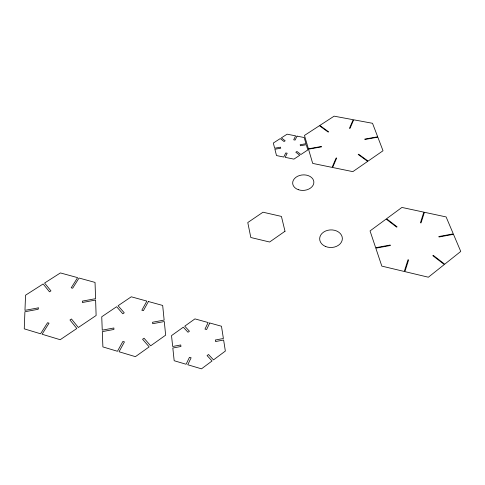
<?xml version="1.0" encoding="UTF-8"?>
<svg xmlns="http://www.w3.org/2000/svg" width="485" height="485" viewBox="0 0 485 485"><rect width="100%" height="100%" fill="white"/><g stroke="black" fill="none" stroke-linecap="round" stroke-linejoin="round"><path stroke-width="0.73" d="M38.248 307.884L38.212 309.278L24.911 311.74L24.25 328.842L40.588 333.783L47.554 322.713L49.04 323.155L42.086 334.238L60.195 339.712L76.836 328.497L69.973 319.985L71.465 318.991L78.334 327.49L96.121 315.499L95.618 300.057L82.377 302.507L82.353 301.118L95.575 298.675L95.042 282.415L79.043 278.032L72.671 288.217L71.216 287.817L77.6 277.638L60.413 272.928L44.59 283.034L50.949 290.873L49.488 291.812L43.141 283.961L25.553 295.201L24.965 310.339L38.248 307.884M424.417 212.272L421.035 222.912L420.44 222.785L423.829 212.145L401.907 207.435L386.563 218.747L397.082 226.841L396.651 227.162L386.139 219.062L370.043 230.921L375.663 247.72L390.243 245.022L390.407 245.489L375.82 248.187L381.822 266.113L404.272 271.467L408 259.772L408.619 259.918L404.89 271.618L428.364 277.214L444.296 264.531L432.808 255.674L433.238 255.34L444.727 264.186L460.75 251.442L453.487 234.322L438.992 237.001L438.804 236.541L453.293 233.861L446.109 216.928L424.417 212.272M336.638 158.14L332.619 167.489L352.844 171.641L367.672 161.378L358.185 154.466L358.585 154.194L368.079 161.099L383.023 150.756L377.827 137.164L364.878 139.48L364.744 139.11L377.688 136.794L372.522 123.293L353.692 119.801L349.994 128.398L349.479 128.301L353.177 119.704L334.11 116.164L319.821 125.451L328.6 131.835L328.206 132.096L319.427 125.712L304.477 135.43L308.405 148.81L321.422 146.476L321.537 146.852L308.515 149.18L312.692 163.403L332.079 167.38L336.111 158.031L336.638 158.14M209.769 322.992L206.616 329.539L204.985 329.085L208.144 322.543L194.952 318.881L184.743 326.169L189.435 331.237L188.004 332.267L183.312 327.193L171.52 335.614L172.672 346.484L180.76 344.962L180.935 346.49L172.83 348.018L174.176 360.725L186.094 364.259L189.465 357.299L191.126 357.791L187.762 364.756L201.493 368.836L212.048 360.973L207.077 355.578L208.532 354.499L213.509 359.888L225.355 351.061L223.627 340.021L215.546 341.543L215.322 340.021L223.391 338.5L221.475 326.241L209.769 322.992M297.008 136.127L295.092 140.086L293.692 139.807L295.614 135.855L287.102 134.181L281.367 137.873L285.174 140.802L284.052 141.529L280.245 138.589L273.328 143.033L274.643 148.228L280.475 147.185L280.742 148.204L274.904 149.253L276.498 155.558L283.761 157.049L285.762 152.939L287.175 153.23L285.18 157.34L293.916 159.129L299.76 155.267L295.82 152.223L296.953 151.478L300.894 154.521L307.817 149.95L306.284 144.706L300.451 145.749L300.16 144.736L305.986 143.693L304.186 137.534L297.008 136.127M148.41 301.518L143.39 310.685L141.844 310.254L146.876 301.094L131.271 296.796L118.067 305.732L124.239 312.807L122.79 313.795L116.624 306.708L101.741 316.778L102.25 330.152L113.872 327.987L113.945 329.448L102.311 331.625L102.893 346.914L117.449 351.279L122.881 341.422L124.457 341.889L119.037 351.758L135.406 356.663L149.174 346.872L142.572 339.257L144.045 338.221L150.653 345.817L165.652 335.153L164.288 321.537L152.702 323.701L152.569 322.24L164.142 320.082L162.681 305.453L148.41 301.518M285.004 231.254L269.624 242.015L250.818 237.511L247.78 222.548L262.997 212.206L281.421 216.413L285.004 231.254M298.33 189.69A10.621 7.76 -4.2 0 0 313.862 181.978A10.621 7.76 -4.2 0 0 297.596 176.273A10.621 7.76 -4.2 0 0 298.33 189.69M325.253 246.35A11.349 8.803 -1.5 0 0 342.361 238.662A11.349 8.803 -1.5 0 0 325.417 231.096A11.349 8.803 -1.5 0 0 325.253 246.35"/></g></svg>
